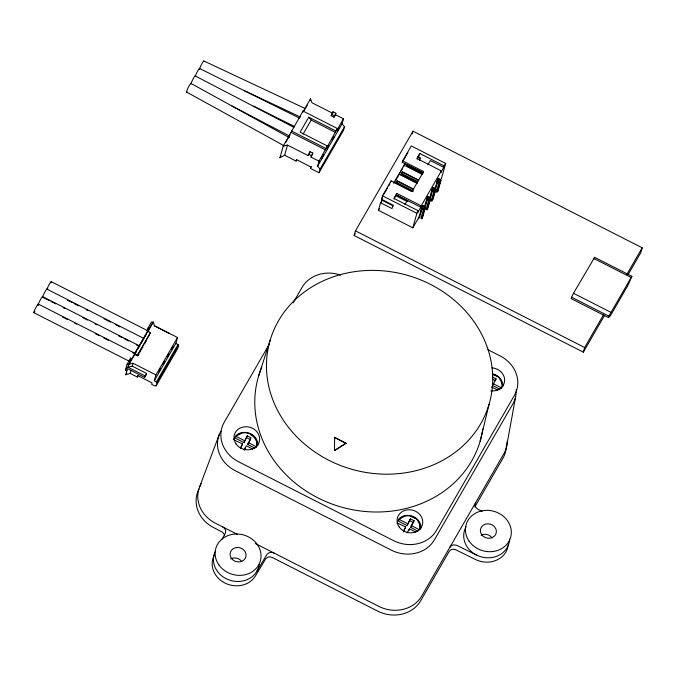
<?xml version="1.0" encoding="UTF-8"?>
<svg xmlns="http://www.w3.org/2000/svg" width="676" height="676" viewBox="0 0 676 676"><rect width="100%" height="100%" fill="white"/><g stroke="black" fill="none" stroke-linecap="round" stroke-linejoin="round"><path stroke-width="1.01" d="M334.502 450.571L334.603 437.389L346.061 443.228L334.502 450.571L346.061 443.228M506.493 446.988L515.594 396.973M480.137 441.276L489.052 404.332A114.05 100.885 15.7 0 0 349.669 272.487A114.05 100.885 15.7 0 0 300.068 440.042A114.05 100.885 15.7 0 0 489.052 404.332M126.885 370.811L125.449 370.085L127.08 364.279L130.679 358.052L132.116 358.779L128.516 365.006L127.08 364.279M138.048 375.805L137.329 377.056L130.164 373.405L125.761 374.8L127.494 368.64L144.689 377.385L146.126 374.893L146.531 373.439L132.209 366.155L127.908 367.186L128.719 364.279L146.903 332.778M129.86 360.95L130.679 358.052M134.676 353.59L134.473 354.317L137.338 355.77L150.494 332.609L147.63 331.155L134.676 353.59L137.541 355.044L137.338 355.77M130.164 373.405L130.983 370.507M132.209 366.155L133.02 363.249L155.945 374.918L154.314 380.715L157.077 382.54L156.156 385.802L154.517 385.802L151.652 384.34L152.066 382.895L137.735 375.602L137.329 377.056M147.131 331.037L147.943 328.139L151.542 321.903L152.97 322.638L147.385 332.499M147.63 331.155L147.419 331.882L153.173 321.911L154.601 325.857L177.526 337.527L175.895 343.332L154.314 380.715M152.97 322.638L153.173 321.911M144.689 377.385L146.531 373.439M175.895 343.332L178.658 345.149L177.737 348.419L156.156 385.802M309.093 153.934L308.129 155.598L287.503 145.095L284.647 155.252L279.94 157.745L283.202 146.134L303.034 111.033L337.409 128.533L337.003 129.978L343.476 118.765L335.457 114.683L335.862 113.23L332.998 111.777L331.155 115.714L334.02 117.176L335.457 114.683M303.034 111.033L302.62 112.486L310.537 98.772L311.966 102.727L332.592 113.222L332.998 111.777M309.988 100.707L310.537 98.772M284.647 155.252L296.113 161.091L296.519 159.637L310.842 166.93L310.436 168.383L319.03 172.752L343.484 130.383L344.506 126.75L342.048 123.843L343.476 118.765M308.129 155.598L309.98 151.652L312.844 153.114L311.002 157.052L319.021 161.141L317.593 166.22L320.052 169.127L319.03 172.752M309.574 153.106L309.98 151.652M311.002 157.052L312.844 153.114M234.183 440.059L242.608 443.921L240.681 448.239M233.702 439.442L235.958 435.614A12.607 11.146 15.7 0 1 250.424 433.662A12.607 11.146 15.7 0 1 257.717 445.645M256.424 447.191L256.838 446.025A11.762 10.402 15.7 0 0 250.644 434.178A11.762 10.402 15.7 0 0 236.693 435.775L236.051 436.823L235.307 436.442M334.02 117.176L335.862 113.23M319.021 161.141L327.345 145.982L300.119 132.124L308.755 117.168L335.972 131.026L326.93 147.427L327.345 145.982M234.885 437.955L243.951 442.569L247.289 435.817L251.007 437.71L247.678 444.462L254.928 448.154M243.951 442.569L247.289 435.817M604.462 315.574L583.346 352.162L354.148 235.51L355.449 230.862L412.994 131.161L642.2 247.813L640.899 252.461L628.224 274.414M419.069 216.971L412.816 227.812L378.433 210.312L380.554 202.766L381.991 200.273L393.449 206.104M380.554 202.766L392.012 208.597L392.993 205.115L381.534 199.285L382.515 195.803L391.142 180.847L412.056 191.494L423.565 171.552L402.651 160.905L411.287 145.948L445.661 163.448L441.589 177.957L440.541 179.765M381.425 202.301L381.991 200.273M390.736 182.3L391.142 180.847M423.565 171.552L423.159 173.005L402.245 162.358L402.651 160.905M413.67 189.162L397.387 180.872L396.719 182.588M412.216 133.949L412.994 131.161M417.21 183.407L400.919 175.118L401.586 173.402L402.566 171.898L418.85 180.188M402.566 171.898L400.919 175.118M394.049 199.031L396.854 193.429L421.207 205.825L420.802 207.27L417.92 212.256L418.326 210.811L393.973 198.414L396.854 193.429M422.39 174.433L406.099 166.144L406.766 164.437L423.049 172.718M334.603 437.389L345.985 443.515M419.872 153.545L416.999 158.53L441.352 170.927L440.938 172.38L443.819 167.394L444.225 165.941L419.872 153.545L417.067 159.156M419.593 160.373L420.328 157.761L417.683 156.409M412.816 227.812L416.889 213.303L418.326 210.811M425.01 206.543L425.06 208.622L424.342 209.864L421.216 208.664L422.863 205.445L425.466 207.169L422.246 218.627M418.537 218.863L421.478 208.402L421.934 209.028M420.59 212.864L421.393 210.016M419.483 217.748L422.137 208.309M422.661 206.172L422.863 205.445M420.92 218.475L423.573 209.036L425.466 207.169L422.601 205.707M430.24 199.648L429.522 200.89L426.395 199.69L428.043 196.479L430.646 198.195L427.426 209.653M424.781 206.095L426.657 199.437L427.114 200.062M425.238 205.8L426.843 200.088M421.807 218.872L424.748 208.411L421.883 206.957M424.934 207.811L427.316 199.335M427.376 198.186L428.043 196.479M426.1 209.501L428.753 200.062L430.646 198.195L427.781 196.733M435.167 189.322L435.42 190.674L434.702 191.916L431.575 190.716L433.223 187.506L435.826 189.221L432.885 199.673M429.699 198.068L431.837 190.463L432.294 191.088M430.418 196.826L432.285 190.167M426.987 209.898L432.496 190.362M433.02 188.224L433.223 187.506M433.73 188.596L433.933 187.869M431.001 201.499L433.933 191.088L435.826 189.221L432.961 187.759M440.6 181.7L439.882 182.942L436.755 181.751L438.403 178.532L441.005 180.247L437.786 191.705M434.879 189.094L438.403 178.532M432.986 197.071L433.806 194.164M434.347 192.229L435.369 188.596M436.13 185.951L436.933 183.095M432.167 200.924L435.107 190.471L432.243 189.01M435.023 190.826L437.676 181.388M439.113 178.895L438.91 179.622L438.192 179.258M436.181 192.525L439.113 182.114L441.005 180.247L438.141 178.794M440.346 180.348L440.549 179.622M437.347 191.95L440.287 181.498L437.423 180.036M397.294 523.072L405.718 526.934L403.318 532.063M420.827 528.657A12.607 11.146 15.7 0 0 413.526 516.675A12.607 11.146 15.7 0 0 399.068 518.627L397.995 520.968L407.062 525.582L410.391 518.83L414.118 520.731L410.78 527.474L418.038 531.167M398.417 519.455L399.161 519.836L399.795 518.788A11.762 10.402 15.7 0 1 413.754 517.191A11.762 10.402 15.7 0 1 419.948 529.038L419.635 529.823L411.312 525.59L414.118 520.731M407.062 525.582L410.391 518.83M408.912 530.711L409.445 528.826L415.917 532.122M410.78 527.474L411.312 525.59M492.297 376.929L496.023 378.822L492.686 385.574L499.936 389.266M496.023 378.822L495.491 380.715L492.694 379.287M501.431 388.303L501.845 387.137A11.762 10.402 15.7 0 0 492.779 374.225M571.626 297.212L571.22 298.665L608.468 317.619L610.521 315.54L627.793 285.627L631.891 276.29L594.643 257.336L573.476 293.274L571.626 297.212L608.873 316.174L608.468 317.619M594.238 258.781L594.643 257.336M583.346 352.162L584.655 347.515L603.66 314.585M258.502 376.388L270.138 340.239M199.538 487.1L219.269 434.533M397.091 523.486L397.395 522.7M397.387 180.872L395.95 183.365L412.233 191.654M608.873 316.174L631.891 276.29M221.88 539.482L225.404 533.153L225.683 530.626A6.642 5.881 15.7 0 0 222.59 526.866M125.449 370.085L126.995 367.414M132.479 358.322L136.256 351.79M137.963 348.824L139.002 347.025M141.233 343.154L144.36 337.738M145.027 336.58L146.447 334.13M125.761 374.8L126.801 373M137.541 355.044L150.494 332.609M285.669 142.602L290.139 134.862M304.276 110.374L307.25 105.211M279.94 157.745L280.988 155.919M155.945 374.918L177.526 337.527M156.46 381.813L178.041 344.422M157.077 382.54L178.658 345.149M303.085 134.152L311.214 120.083L308.755 117.168M296.113 161.091L296.832 159.84M331.155 115.714L332.11 114.058M310.436 168.383L311.475 166.575M335.972 131.026L337.409 128.533M317.593 166.22L342.048 123.843M320.052 169.127L344.506 126.75M269.479 343.873L224.255 422.23A32.321 28.586 15.7 0 0 238.518 461.733L393.525 540.631A32.321 28.586 15.7 0 0 436.561 530.28L514.394 395.435A32.313 28.586 15.7 0 0 500.13 355.922L487.911 349.703M293.147 302.865L302.087 287.376A32.321 28.586 15.7 0 1 340.467 275.064M354.148 235.51L355.204 233.676M383.545 194.764L387.652 187.641M388.683 185.858L389.706 184.075M402.245 162.358L407.898 152.565M381.534 199.285L382.489 197.62M240.276 447.968L242.608 443.921M393.745 183.035L405.135 163.296M378.433 210.312L379.481 208.495M394.125 183.12L402.499 168.62M403.547 166.803L405.11 164.091M406.099 166.144L407.079 164.64M243.994 449.861L246.334 445.814L252.807 449.109M244.399 450.132L245.802 447.698M247.678 444.462L250.483 439.603L246.757 437.702M404.932 204.575L407.332 200.417M427.95 164.69L430.35 160.542L443.819 167.394M421.207 205.825L441.352 170.927M444.225 165.941L445.661 163.448M403.378 530.981L405.718 526.934M407.104 532.882L409.445 528.826M474.772 507.034L502.969 458.176A32.321 28.586 15.7 0 0 506.383 445.653M626.889 274.338L642.2 247.813M256.88 571.228L267.012 554.328L269.116 552.723A6.642 5.881 15.7 0 1 274.16 553.112M399.161 519.836L399.693 519.16M436.755 181.751L437.473 182.114M283.202 146.134L287.503 145.095M128.719 364.279L133.02 363.249M203.814 60.95L304.935 108.422M244.298 90.652L300.583 117.075M476.36 554.971L456.613 545.253L453.782 544.839A6.642 5.881 15.7 0 0 449.802 547.391M199.496 68.428L299.375 118.063M253.568 106.115L294.077 126.251M417.261 156.95L419.906 158.302M331.561 114.269L334.426 115.723M593.612 258.376L630.86 277.329M406.301 165.417L422.593 173.707M436.958 181.024L439.113 182.114M406.36 165.882L421.74 173.715M311.214 120.083L335.566 132.471M402.305 172.16L418.596 180.45M401.586 173.402L417.869 181.692M401.121 174.391L417.413 182.681M431.778 189.998L433.933 191.088M401.181 174.856L416.56 182.689M397.125 181.134L413.416 189.424M427.84 197.198L428.55 197.569M396.406 182.376L413.602 191.131M427.063 197.983L429.928 199.437M426.598 198.972L428.753 200.062M291.525 130.975L325.9 148.475M291.111 132.42L325.494 149.92M396.449 194.882L420.802 207.27M396.195 195.102L407.958 201.085M421.427 207.938L423.573 209.036M395.992 195.829L406.851 201.355M308.543 154.145L311.408 155.607M382.515 195.803L416.889 213.303M573.476 293.274L610.715 312.227M355.449 230.862L584.655 347.515M493.218 383.689L501.541 387.923M491.342 386.925L497.815 390.221M154.17 325.731L169.549 333.564M147.943 328.139L149.379 328.866M51.165 281.605L148.627 331.206M46.847 289.083L143.38 338.211M67.448 300.161L72.138 302.544M74.014 303.499L78.695 305.89M86.19 309.701L88.066 310.656M104.003 318.768L110.56 322.106M115.25 324.488L119.931 326.871M42.537 296.561L140 346.163M43.23 297.508L49.128 300.507M51.004 301.462L55.686 303.845M63.181 307.665L65.048 308.619M82.844 317.669L87.534 320.061M95.02 323.872L96.896 324.826M118.444 335.786L122.187 337.696M124.063 338.651L128.744 341.034M136.239 344.844L138.107 345.799M38.219 304.039L135.682 353.641M62.564 317.027L67.254 319.41M74.749 323.229L76.625 324.176M95.367 333.716L99.118 335.626M103.8 338.008L108.49 340.4M132.851 352.796L134.727 353.751M33.868 312.692L129.462 361.339M127.908 367.186L145.095 375.932M409.867 520.714L413.585 522.616M236.161 436.442L244.484 440.676M248.202 442.577L256.525 446.811M399.271 519.455L407.586 523.689M237.589 534.496L215.441 523.224A32.321 28.586 15.7 0 1 201.178 483.72M255.401 543.563L378.721 606.33A32.321 28.586 15.7 0 0 421.756 595.987L503.747 453.934A32.321 28.586 15.7 0 0 507.152 441.403M195.178 75.906L293.984 127.392M231.843 105.929L288.703 135.563M482.14 511.487L477.51 509.053L475.591 507.051A6.642 5.881 15.7 0 1 475.701 502.53M190.869 83.385L289.311 137.6M186.517 92.037L284.038 145.746M224.576 535.747L224.424 535.003A6.464 5.721 15.7 0 0 221.213 531.48L213.76 527.686A32.321 28.586 15.7 0 1 199.048 489.002M187.083 91.471A4.85 0.499 -63 0 1 188.139 87.694A4.85 0.499 -63 0 1 190.852 83.976A4.85 0.499 -63 0 1 193.615 78.061A4.85 0.499 -63 0 1 195.161 76.498A4.85 0.499 -63 0 1 197.933 70.583A4.85 0.499 -63 0 1 199.479 69.02M199.395 69.451A4.85 0.499 -63 0 1 201.963 63.612A4.85 0.499 -63 0 1 203.797 61.541M482.867 428.939A115.469 102.144 15.7 0 1 341.912 507.228A115.469 102.144 15.7 0 1 261.764 367.22M516.075 394.201A32.321 28.586 15.7 0 1 512.847 403.918L434.415 539.82A32.321 28.586 15.7 0 1 391.379 550.163L235.163 470.657A32.321 28.586 15.7 0 1 220.9 431.153M516.202 389.503A32.321 28.586 15.7 0 1 516.168 393.271M491.917 367.862A12.928 11.433 15.7 0 1 504.642 380.58A12.928 11.433 15.7 0 1 490.894 390.829M214.63 554.7A23.136 20.466 15.7 0 0 224.846 582.991A23.136 20.466 15.7 0 0 255.655 575.58L265.786 558.68L267.89 557.125A6.464 5.721 15.7 0 1 272.783 557.725L377.647 611.096A32.321 28.586 15.7 0 0 420.683 600.753L448.881 551.895A6.464 5.721 15.7 0 1 452.59 549.225L455.387 549.605L475.135 559.322A23.136 20.466 15.7 0 0 507.913 546.943M508.327 544.298A23.136 20.466 15.7 0 1 508.098 546.073M481.033 535.206A8.078 7.149 15.7 0 1 492.128 537.91M230.736 558.866A8.078 7.149 15.7 0 1 241.839 561.57M259.17 564.502A23.136 20.466 15.7 0 1 230.744 580.473A23.136 20.466 15.7 0 1 215.036 551.937M509.603 539.042A23.136 20.466 15.7 0 1 481.042 556.813A23.136 20.466 15.7 0 1 466.144 526.688M400.403 518.551A11.762 10.402 15.7 0 1 404.738 516.472M410.771 516.498A11.762 10.402 15.7 0 1 415.377 518.627M418.157 521.433A11.762 10.402 15.7 0 1 419.838 529.418M492.669 374.597A11.762 10.402 15.7 0 1 497.282 376.726M500.063 379.532A11.762 10.402 15.7 0 1 501.026 381.196M501.389 382.075A11.762 10.402 15.7 0 1 501.862 383.883M492.838 373.879A12.607 11.146 15.7 0 1 502.733 386.756M237.293 435.538A11.762 10.402 15.7 0 1 241.628 433.451M250.542 434.55A11.762 10.402 15.7 0 1 256.381 440.963M256.66 441.859A11.762 10.402 15.7 0 1 256.897 445.509M144.985 343.307A4.85 0.499 -63 0 1 145.56 342.267M146.101 341.372A4.85 0.499 -63 0 1 146.557 340.687M138.707 354.968A4.85 0.499 -63 0 1 139.07 354.072M140.084 351.909A4.85 0.499 -63 0 1 140.667 350.785M141.25 349.745A4.85 0.499 -63 0 1 141.783 348.85M142.594 347.743A4.85 0.499 -63 0 1 142.881 347.743M137.929 355.644A4.85 0.499 -63 0 1 138.276 355.213M38.186 305.214A4.85 0.499 -63 0 1 40.391 299.747A4.85 0.499 -63 0 1 42.52 297.144A4.85 0.499 -63 0 1 45.284 291.229A4.85 0.499 -63 0 1 46.83 289.666A4.85 0.499 -63 0 1 49.88 283.286A4.85 0.499 -63 0 1 50.92 282.881M47.844 288.998A4.85 0.499 -63 0 1 47.379 289.683M34.087 312.549A4.85 0.499 -63 0 1 36.073 307.225A4.85 0.499 -63 0 1 37.966 305.315M34.89 311.433A4.85 0.499 -63 0 1 34.434 312.118M158.826 371.225L158.623 371.952L160.263 368.733L158.826 371.225M163.144 363.747L162.941 364.474L164.581 361.254L163.144 363.747M167.462 356.269L167.251 356.996L168.899 353.776L167.462 356.269M171.772 348.791L171.569 349.517L173.217 346.298L171.772 348.791M322.004 157.339L321.801 158.066L323.449 154.846L322.004 157.339M327.184 148.365L326.981 149.092L328.62 145.881L327.184 148.365M332.364 139.4L332.161 140.118L333.8 136.907L332.364 139.4M337.544 130.426L337.341 131.152L338.98 127.933L337.544 130.426M236.101 443.988A12.928 11.433 15.7 0 0 258.274 444.107A12.928 11.433 15.7 0 0 246.072 426.725A12.928 11.433 15.7 0 0 236.101 443.988M399.212 527.01A12.928 11.433 15.7 0 0 421.385 527.119A12.928 11.433 15.7 0 0 409.183 509.738A12.928 11.433 15.7 0 0 399.212 527.01M231.386 558.266A8.078 7.149 15.7 0 0 245.244 558.342A8.078 7.149 15.7 0 0 237.614 547.476A8.078 7.149 15.7 0 0 231.386 558.266M218.906 564.925A23.136 20.466 15.7 0 0 258.595 565.136A23.136 20.466 15.7 0 0 236.744 534.015A23.136 20.466 15.7 0 0 218.906 564.925M469.195 541.265A23.136 20.466 15.7 0 0 508.884 541.476A23.136 20.466 15.7 0 0 487.033 510.355A23.136 20.466 15.7 0 0 469.195 541.265M481.675 534.606A8.078 7.149 15.7 0 0 495.533 534.674A8.078 7.149 15.7 0 0 487.903 523.815A8.078 7.149 15.7 0 0 481.675 534.606"/></g></svg>
